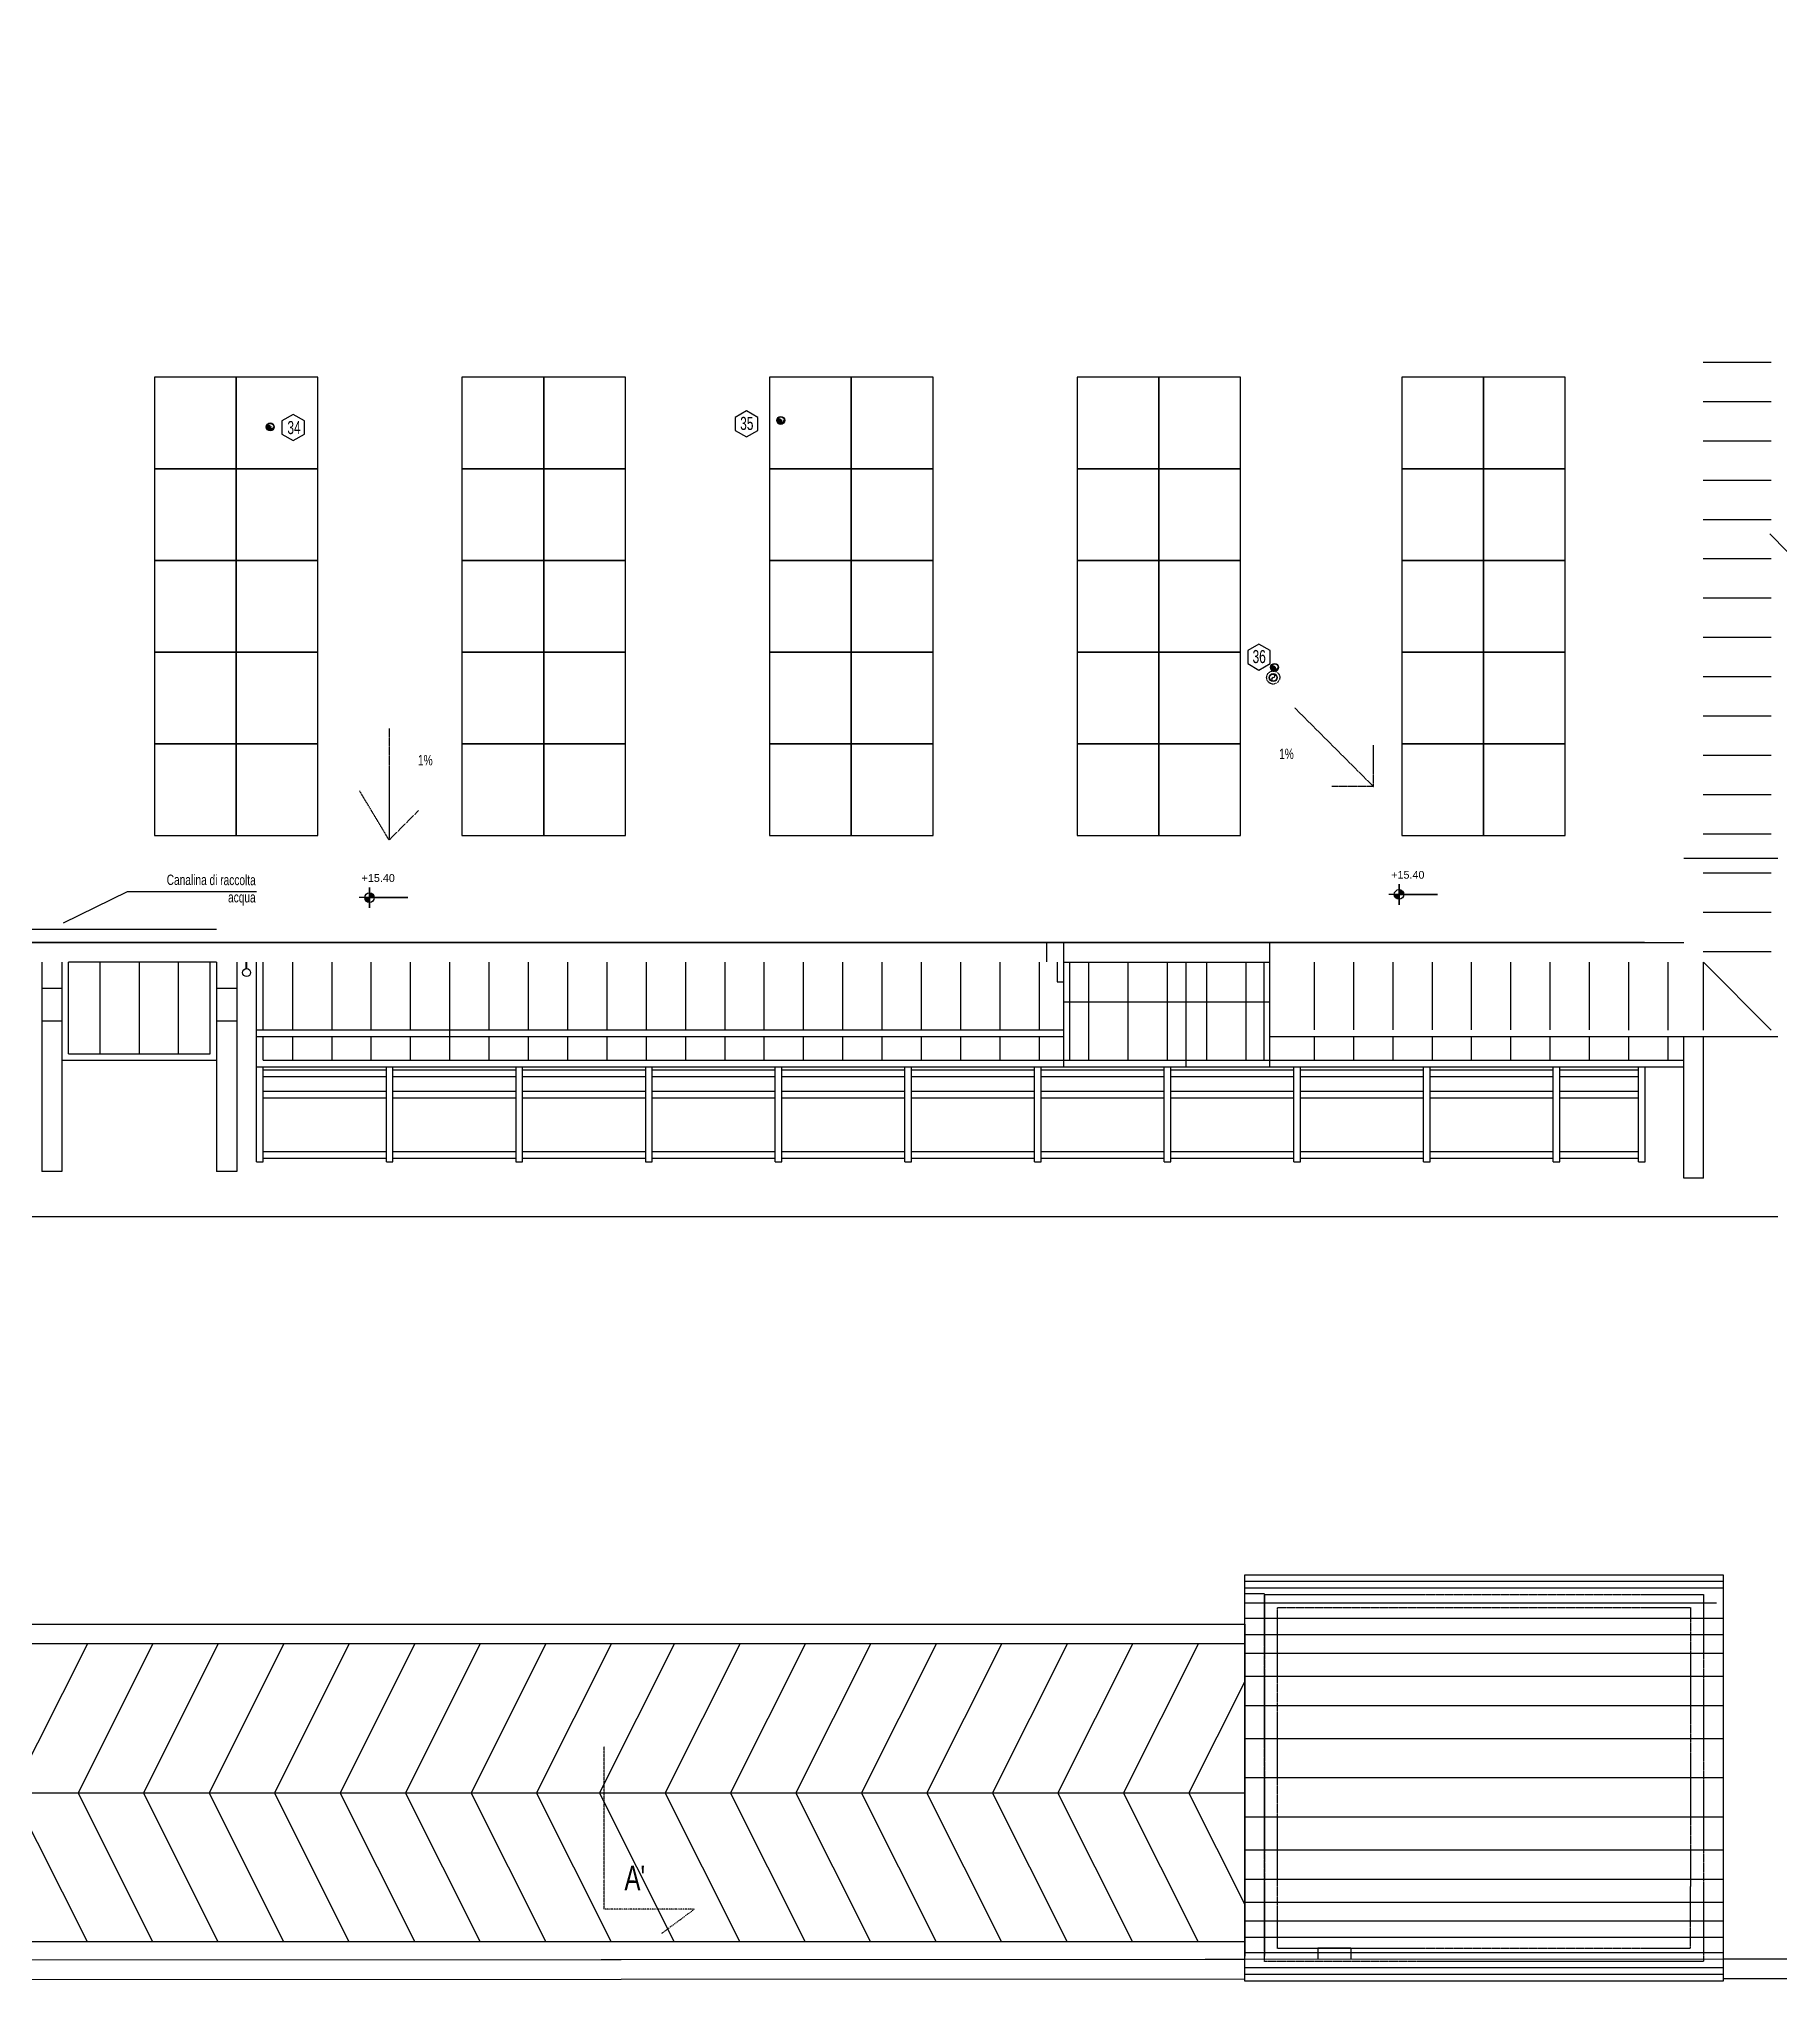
# Model space of a CAD drawing. Header units: millimetres. Extents: x -3782782348 to 131293, y -36553 to 57271.
# Drawn here: x 121050 to 123709, y -30327 to -27361 of the extents above; entities that cross this region are included whole.
import ezdxf

# ---------------------------------------------------------------- set-up
doc = ezdxf.new("R2010")
doc.units = ezdxf.units.MM
doc.header["$LTSCALE"] = 0.01
doc.linetypes.add('DASHDOT', pattern=[25.4, 12.7, -6.35, 0, -6.35])
doc.linetypes.add('HIDDEN', pattern=[0.375, 0.25, -0.125])
doc.layers.get('Defpoints').update_dxf_attribs({"color": 253})
for name, color, linetype in [('X_cavedi', 1, 'Continuous'), ('X_Esterno', 8, 'Continuous'), ('X_FOROMETRIA SCARICO NUMERAZIONE', 6, 'Continuous'), ('X_MURI', 8, 'Continuous'), ('X_Proiezini', 1, 'Continuous'), ('X_quote', 5, 'Continuous'), ('X_quote 1', 253, 'Continuous'), ('X_Quote altimetriche', 5, 'Continuous'), ('X_rilievo', 8, 'Continuous'), ('X_Serramenti Est', 1, 'Continuous'), ('X_TESTI', 253, 'Continuous')]:
    doc.layers.add(name, color=color, linetype=linetype)
doc.styles.add('Max 50', font='arial.ttf', dxfattribs={"width": 0.65, "height": 0.125})
doc.styles.add('QUOTE', font='simplex.shx', dxfattribs={"width": 0.7})
doc.styles.get("Standard").update_dxf_attribs({"font": 'arial.ttf'})
doc.dimstyles.get("Standard").update_dxf_attribs({"dimscale": 0, "dimtxt": 0.18, "dimasz": 0.18, "dimexe": 0.18, "dimexo": 0.0625, "dimgap": 0.09, "dimtad": 1, "dimdec": 0, "dimzin": 0, "dimdsep": 46, "dimtxsty": 'Standard', "dimcen": 0.09, "dimclrd": 256, "dimclre": 256, "dimclrt": 5, "dimadec": 0, "dimazin": 0, "dimtfac": 1, "dimtdec": 0, "dimtix": 1, "dimtofl": 0, "dimtmove": 2, "dimatfit": 3, "dimfxl": 1, "dimtolj": 1, "dimtzin": 0, "dimarcsym": 0})

# ---------------------------------------------------------------- blocks, each defined once
blk = doc.blocks.new('*D128')
at = {"layer": 'Defpoints', "color": 0, "transparency": 16777216}
for p in [(123591.8, -28612.5, 0), (123561.8, -28627.5, 0), (123591.8, -28627.5, 0)]:
    blk.add_point(p, dxfattribs=at)
at = {"layer": 'X_quote 1', "lineweight": -2, "transparency": 16777216}
blk.add_line((123562, -28612.5, 0), (123591.6, -28612.5, 0), dxfattribs=at)
at = {"layer": 'X_quote 1', "transparency": 16777216}
for points in [[(123562, -28612.5, 0), (123562, -28612.5, 0), (123561.8, -28612.5, 0)], [(123591.6, -28612.5, 0), (123591.6, -28612.5, 0), (123591.8, -28612.5, 0)]]:
    blk.add_solid(points, dxfattribs=at)
at = {"layer": 'X_quote 1', "color": 5, "transparency": 16777216, "insert": (123576.8, -28612.3, 0), "char_height": 0.18, "attachment_point": 5}
blk.add_mtext('\\A1;30', dxfattribs=at)
blk = doc.blocks.new('*D129')
at = {"layer": 'Defpoints', "color": 0, "transparency": 16777216}
for p in [(123591.8, -28597.5, 0), (123705.5, -28612.5, 0), (123705.5, -28612.5, 0)]:
    blk.add_point(p, dxfattribs=at)
at = {"layer": 'X_quote 1', "lineweight": -2, "transparency": 16777216}
blk.add_line((123592, -28612.5, 0), (123705.3, -28612.5, 0), dxfattribs=at)
at = {"layer": 'X_quote 1', "transparency": 16777216}
for points in [[(123592, -28612.5, 0), (123592, -28612.5, 0), (123591.8, -28612.5, 0)], [(123705.3, -28612.5, 0), (123705.3, -28612.5, 0), (123705.5, -28612.5, 0)]]:
    blk.add_solid(points, dxfattribs=at)
at = {"layer": 'X_quote 1', "color": 5, "transparency": 16777216, "insert": (123648.6, -28612.3, 0), "char_height": 0.18, "attachment_point": 5}
blk.add_mtext('\\A1;114', dxfattribs=at)
blk = doc.blocks.new('*D135')
at = {"layer": 'Defpoints', "color": 0, "transparency": 16777216}
for p in [(122588.8, -28741, 0), (121868.1, -28771, 0), (122588.8, -28771, 0)]:
    blk.add_point(p, dxfattribs=at)
at = {"layer": 'X_quote 1', "lineweight": -2, "transparency": 16777216}
blk.add_line((122588.8, -28741.2, 0), (122588.8, -28770.9, 0), dxfattribs=at)
at = {"layer": 'X_quote 1', "transparency": 16777216}
for points in [[(122588.8, -28741.2, 0), (122588.8, -28741.2, 0), (122588.8, -28741, 0)], [(122588.8, -28770.9, 0), (122588.8, -28770.9, 0), (122588.8, -28771, 0)]]:
    blk.add_solid(points, dxfattribs=at)
at = {"layer": 'X_quote 1', "color": 5, "transparency": 16777216, "insert": (122588.6, -28756, 0), "char_height": 0.18, "attachment_point": 5, "rotation": 90}
blk.add_mtext('\\A1;30', dxfattribs=at)
blk = doc.blocks.new('*D137')
at = {"layer": 'Defpoints', "color": 0, "transparency": 16777216}
for p in [(124072.2, -26498.8, 0), (123684.2, -28884.5, 0), (124078.5, -28884.5, 0)]:
    blk.add_point(p, dxfattribs=at)
at = {"layer": 'X_quote 1', "lineweight": -2, "transparency": 16777216}
blk.add_line((124078.5, -26499, 0), (124078.5, -28884.3, 0), dxfattribs=at)
at = {"layer": 'X_quote 1', "transparency": 16777216}
for points in [[(124078.5, -26499, 0), (124078.6, -26499, 0), (124078.5, -26498.8, 0)], [(124078.5, -28884.3, 0), (124078.6, -28884.3, 0), (124078.5, -28884.5, 0)]]:
    blk.add_solid(points, dxfattribs=at)
at = {"layer": 'X_quote 1', "color": 5, "transparency": 16777216, "insert": (124078.4, -27691.6, 0), "char_height": 0.18, "attachment_point": 5, "rotation": 90}
blk.add_mtext('\\A1;2386', dxfattribs=at)
blk = doc.blocks.new('*D316')
at = {"layer": 'Defpoints', "color": 0, "transparency": 16777216}
for p in [(121024.7, -28884.5, 0), (121382.7, -28931, 0), (121382.7, -29159.4, 0)]:
    blk.add_point(p, dxfattribs=at)
at = {"layer": 'X_quote 1', "lineweight": -2, "transparency": 16777216}
blk.add_line((121024.9, -29159.4, 0), (121382.5, -29159.4, 0), dxfattribs=at)
at = {"layer": 'X_quote 1', "transparency": 16777216}
for points in [[(121024.9, -29159.4, 0), (121024.9, -29159.4, 0), (121024.7, -29159.4, 0)], [(121382.5, -29159.4, 0), (121382.5, -29159.4, 0), (121382.7, -29159.4, 0)]]:
    blk.add_solid(points, dxfattribs=at)
at = {"layer": 'X_quote 1', "color": 5, "transparency": 16777216, "insert": (121203.7, -29159.2, 0), "char_height": 0.18, "attachment_point": 5}
blk.add_mtext('\\A1;358', dxfattribs=at)
blk = doc.blocks.new('*D317')
at = {"layer": 'Defpoints', "color": 0, "transparency": 16777216}
for p in [(122615.2, -28884.6, 0), (121382.7, -28931, 0), (122615.2, -29159.4, 0)]:
    blk.add_point(p, dxfattribs=at)
at = {"layer": 'X_quote 1', "lineweight": -2, "transparency": 16777216}
blk.add_line((121382.9, -29159.4, 0), (122615, -29159.4, 0), dxfattribs=at)
at = {"layer": 'X_quote 1', "transparency": 16777216}
for points in [[(121382.9, -29159.4, 0), (121382.9, -29159.4, 0), (121382.7, -29159.4, 0)], [(122615, -29159.4, 0), (122615, -29159.4, 0), (122615.2, -29159.4, 0)]]:
    blk.add_solid(points, dxfattribs=at)
at = {"layer": 'X_quote 1', "color": 5, "transparency": 16777216, "insert": (121999, -29159.2, 0), "char_height": 0.18, "attachment_point": 5}
blk.add_mtext('\\A1;1232', dxfattribs=at)
blk = doc.blocks.new('*D318')
at = {"layer": 'Defpoints', "color": 0, "transparency": 16777216}
for p in [(122615.2, -28884.6, 0), (122929.7, -28884.7, 0), (122929.7, -29159.4, 0)]:
    blk.add_point(p, dxfattribs=at)
at = {"layer": 'X_quote 1', "lineweight": -2, "transparency": 16777216}
blk.add_line((122615.4, -29159.4, 0), (122929.5, -29159.4, 0), dxfattribs=at)
at = {"layer": 'X_quote 1', "transparency": 16777216}
for points in [[(122615.4, -29159.4, 0), (122615.4, -29159.4, 0), (122615.2, -29159.4, 0)], [(122929.5, -29159.4, 0), (122929.5, -29159.4, 0), (122929.7, -29159.4, 0)]]:
    blk.add_solid(points, dxfattribs=at)
at = {"layer": 'X_quote 1', "color": 5, "transparency": 16777216, "insert": (122772.4, -29159.2, 0), "char_height": 0.18, "attachment_point": 5}
blk.add_mtext('\\A1;314', dxfattribs=at)
blk = doc.blocks.new('*D319')
at = {"layer": 'Defpoints', "color": 0, "transparency": 16777216}
for p in [(122929.7, -28884.7, 0), (123705.5, -28884.8, 0), (123705.5, -29159.4, 0)]:
    blk.add_point(p, dxfattribs=at)
at = {"layer": 'X_quote 1', "lineweight": -2, "transparency": 16777216}
blk.add_line((122929.9, -29159.4, 0), (123705.3, -29159.4, 0), dxfattribs=at)
at = {"layer": 'X_quote 1', "transparency": 16777216}
for points in [[(122929.9, -29159.4, 0), (122929.9, -29159.4, 0), (122929.7, -29159.4, 0)], [(123705.3, -29159.4, 0), (123705.3, -29159.4, 0), (123705.5, -29159.4, 0)]]:
    blk.add_solid(points, dxfattribs=at)
at = {"layer": 'X_quote 1', "color": 5, "transparency": 16777216, "insert": (123317.6, -29159.2, 0), "char_height": 0.18, "attachment_point": 5}
blk.add_mtext('\\A1;776', dxfattribs=at)
blk = doc.blocks.new('colonna')
at = {"ltscale": 20}
h = blk.add_hatch(color=256, dxfattribs=at)
h.paths.add_polyline_path([(793.702, -32.366, -1), (793.58, -32.367, -1)])
h.paths.add_polyline_path([(793.586, -32.367, 1), (793.695, -32.366, 1)], flags=16)
blk.add_hatch(color=256).paths.add_polyline_path([(793.692, -32.366, -1), (793.59, -32.367, -1), (793.641, -32.366, 1)])
at = {"color": 2}
for p, q in [((793.661, -32.366), (793.62, -32.367)), ((793.641, -32.387), (793.64, -32.346))]:
    blk.add_line(p, q, dxfattribs=at)
at = {"color": 7}
for radius in [0.0611, 0.0543]:
    blk.add_circle((793.641, -32.366), radius, dxfattribs=at)
at = {"color": 2}
for centre, start, end in [((793.615, -32.367), 0.5919, 180.5919), ((793.666, -32.366), 180.5919, 0.5919)]:
    blk.add_arc(centre, 0.0255, start, end, dxfattribs=at)
blk = doc.blocks.new('*D382')
at = {"layer": 'Defpoints', "color": 0, "transparency": 16777216}
for p in [(122929.7, -28771, 0), (122801.8, -28931), (122929.7, -28931, 0)]:
    blk.add_point(p, dxfattribs=at)
at = {"layer": 'X_quote 1', "lineweight": -2, "transparency": 16777216}
blk.add_line((122801.8, -28771.2), (122801.8, -28930.9), dxfattribs=at)
at = {"layer": 'X_quote 1', "transparency": 16777216}
for points in [[(122801.7, -28771.2), (122801.8, -28771.2), (122801.8, -28771)], [(122801.7, -28930.9), (122801.8, -28930.9), (122801.8, -28931)]]:
    blk.add_solid(points, dxfattribs=at)
at = {"layer": 'X_quote 1', "color": 5, "transparency": 16777216, "insert": (122801.6, -28851), "char_height": 0.18, "attachment_point": 5, "rotation": 90}
blk.add_mtext('\\A1;160', dxfattribs=at)
blk = doc.blocks.new('*D203')
at = {"layer": 'Defpoints', "color": 0, "transparency": 16777216}
for p in [(122615.2, -28851, 0), (122929.7, -28831.8), (122929.7, -28851, 0)]:
    blk.add_point(p, dxfattribs=at)
at = {"layer": 'X_quote 1', "lineweight": -2, "transparency": 16777216}
blk.add_line((122615.4, -28831.8), (122929.5, -28831.8), dxfattribs=at)
at = {"layer": 'X_quote 1', "transparency": 16777216}
for points in [[(122615.4, -28831.7), (122615.4, -28831.8), (122615.2, -28831.8)], [(122929.5, -28831.7), (122929.5, -28831.8), (122929.7, -28831.8)]]:
    blk.add_solid(points, dxfattribs=at)
at = {"layer": 'X_quote 1', "color": 5, "transparency": 16777216, "insert": (122772.4, -28831.6), "char_height": 0.18, "attachment_point": 5}
blk.add_mtext('\\A1;314', dxfattribs=at)
blk = doc.blocks.new('*D445')
at = {"layer": 'Defpoints', "color": 0, "transparency": 16777216}
for p in [(93984.9, -21151.1), (93984.9, -21151.1), (123501.9, -28741, 0)]:
    blk.add_point(p, dxfattribs=at)
at = {"layer": 'X_quote', "lineweight": -2, "transparency": 16777216}
for p, q in [((93984.9, -21151.1), (93985, -21151.1)), ((93984.9, -28740.9), (93984.9, -21151.2)), ((123501.8, -28741), (93984.7, -28741))]:
    blk.add_line(p, q, dxfattribs=at)
at = {"layer": 'X_quote', "transparency": 16777216}
for points in [[(93984.8, -21151.2), (93984.9, -21151.2), (93984.9, -21151.1)], [(93984.8, -28740.9), (93984.9, -28740.9), (93984.9, -28741)]]:
    blk.add_solid(points, dxfattribs=at)
at = {"layer": 'X_quote', "color": 5, "transparency": 16777216, "insert": (93984.7, -24946.1), "char_height": 0.18, "attachment_point": 5, "rotation": 90}
blk.add_mtext('\\A1;7590', dxfattribs=at)
blk = doc.blocks.new('quota altim')
at = {"layer": 'X_Quote altimetriche', "ltscale": 4}
h = blk.add_hatch(color=256, dxfattribs=at)
h.paths.add_polyline_path([(0, 18.7), (0, 0), (18.7, 0, 0.414214)])
h.paths.add_polyline_path([(0, 0), (-18.7, 0, 0.414214), (0, -18.7)])
blk.add_lwpolyline([(0, 0), (0, 40), (0, 40), (0, -40), (0, -40), (0, 0), (40, 0), (149.3, 0), (0, 0), (-40, 0), (-40, 0)], dxfattribs=at)
blk.add_circle((0, 0), 18.7, dxfattribs=at)

msp = doc.modelspace()

# ---------------------------------------------------------------- linework, layer by layer
at = {"color": 2}
for centre, start, end in [((122935, -28339.1, 0), 90, 270), ((122935, -28334, 0), 270, 90)]:
    msp.add_arc(centre, 2.55, start, end, dxfattribs=at)
at = {"layer": 'X_cavedi'}
for p, q in [((121367, -28781.1, 0), (121367, -28771.1, 0)), ((121368, -28781.1, 0), (121368, -28771.1, 0))]:
    msp.add_line(p, q, dxfattribs=at)
for centre, radius in [((122935, -28336.6, 0), 6.11), ((122935, -28336.6, 0), 5.43), ((121367.5, -28787.1, 0), 6)]:
    msp.add_circle(centre, radius, dxfattribs=at)
at = {"layer": 'X_Esterno'}
for p, q in [((123591.7, -27855, 0), (123695.5, -27855, 0)), ((123591.7, -27915, 0), (123695.5, -27915, 0)), ((123591.7, -27975, 0), (123695.5, -27975, 0)), ((123591.7, -28035, 0), (123695.5, -28035, 0)), ((123591.7, -28095, 0), (123695.5, -28095, 0)), ((123591.7, -28095, 0), (123695.5, -28095, 0)), ((123591.7, -28155, 0), (123695.5, -28155, 0)), ((123591.7, -28215, 0), (123695.5, -28215, 0)), ((123591.7, -28215, 0), (123695.5, -28215, 0)), ((123591.7, -28275, 0), (123695.5, -28275, 0)), ((123591.7, -28275, 0), (123695.5, -28275, 0)), ((123591.7, -28335, 0), (123695.5, -28335, 0)), ((123591.7, -28395, 0), (123695.5, -28395, 0)), ((123591.7, -28455, 0), (123695.5, -28455, 0)), ((123591.7, -28515, 0), (123695.5, -28515, 0)), ((123591.7, -28575, 0), (123695.5, -28575, 0)), ((123591.7, -28575, 0), (123695.5, -28575, 0)), ((123591.7, -28635, 0), (123695.5, -28635, 0)), ((123591.7, -28695, 0), (123695.5, -28695, 0)), ((123591.7, -28695, 0), (123695.5, -28695, 0)), ((119813.8, -28721, 0), (121321.8, -28721, 0)), ((123591.7, -28755, 0), (123695.5, -28755, 0)), ((123591.7, -28755, 0), (123695.5, -28755, 0)), ((121054.7, -28771, 0), (121054.7, -29091, 0)), ((121085.7, -28771, 0), (121085.7, -29091, 0)), ((121095.7, -28911, 0), (121095.7, -28771, 0)), ((121143.8, -28911, 0), (121143.8, -28771, 0)), ((121203.8, -28911, 0), (121203.8, -28771, 0)), ((121263.8, -28911, 0), (121263.8, -28771, 0)), ((121311.8, -28911, 0), (121311.8, -28771, 0)), ((121321.8, -28771, 0), (121321.8, -29091, 0)), ((121352.8, -28771, 0), (121352.8, -29091, 0)), ((121438, -28874.5, 0), (121438, -28771, 0)), ((121438, -28874.5, 0), (121438, -28771, 0)), ((121498, -28874.5, 0), (121498, -28771, 0)), ((121498, -28874.5, 0), (121498, -28771, 0)), ((121558, -28874.5, 0), (121558, -28771, 0)), ((121558, -28874.5, 0), (121558, -28771, 0)), ((121618, -28874.5, 0), (121618, -28771, 0)), ((121618, -28874.5, 0), (121618, -28771, 0)), ((121678, -28874.5, 0), (121678, -28771, 0)), ((121678, -28921, 0), (121678, -28771, 0)), ((121738, -28874.5, 0), (121738, -28771, 0)), ((121738, -28874.5, 0), (121738, -28771, 0)), ((121798, -28874.5, 0), (121798, -28771, 0)), ((121798, -28874.5, 0), (121798, -28771, 0)), ((121858, -28874.5, 0), (121858, -28771, 0)), ((121858, -28874.5, 0), (121858, -28771, 0)), ((121918, -28874.5, 0), (121918, -28771, 0)), ((121918, -28874.5, 0), (121918, -28771, 0)), ((121978, -28874.5, 0), (121978, -28771, 0)), ((121978, -28874.5, 0), (121978, -28771, 0)), ((122038, -28874.5, 0), (122038, -28771, 0)), ((122038, -28874.5, 0), (122038, -28771, 0)), ((122098, -28874.5, 0), (122098, -28771, 0)), ((122098, -28874.6, 0), (122098, -28771, 0)), ((122158, -28874.5, 0), (122158, -28771, 0)), ((122158, -28874.6, 0), (122158, -28771, 0)), ((122218, -28874.5, 0), (122218, -28771, 0)), ((122218, -28874.6, 0), (122218, -28771, 0)), ((122278, -28874.5, 0), (122278, -28771, 0)), ((122278, -28874.6, 0), (122278, -28771, 0)), ((122338, -28874.5, 0), (122338, -28771, 0)), ((122338, -28874.6, 0), (122338, -28771, 0)), ((122398, -28874.5, 0), (122398, -28771, 0)), ((122398, -28874.6, 0), (122398, -28771, 0)), ((122458, -28874.5, 0), (122458, -28771, 0)), ((122458, -28874.6, 0), (122458, -28771, 0)), ((122518, -28874.5, 0), (122518, -28771, 0)), ((122518, -28874.6, 0), (122518, -28771, 0)), ((122578, -28874.5, 0), (122578, -28771, 0)), ((122578, -28874.6, 0), (122578, -28771, 0)), ((122653.6, -28921, 0), (122653.6, -28771, 0)), ((122713.6, -28921, 0), (122713.6, -28771, 0)), ((122773.6, -28921, 0), (122773.6, -28771, 0)), ((122833.6, -28921, 0), (122833.6, -28771, 0)), ((122893.6, -28921, 0), (122893.6, -28771, 0)), ((122998, -28874.5, 0), (122998, -28771, 0)), ((122998, -28874.7, 0), (122998, -28771, 0)), ((123058, -28874.5, 0), (123058, -28771, 0)), ((123058, -28874.7, 0), (123058, -28771, 0)), ((123118, -28874.5, 0), (123118, -28771, 0)), ((123118, -28874.7, 0), (123118, -28771, 0)), ((123178, -28874.5, 0), (123178, -28771, 0)), ((123178, -28874.7, 0), (123178, -28771, 0)), ((123238, -28874.5, 0), (123238, -28771, 0)), ((123238, -28874.7, 0), (123238, -28771, 0)), ((123298, -28874.5, 0), (123298, -28771, 0)), ((123298, -28874.7, 0), (123298, -28771, 0)), ((123358, -28874.5, 0), (123358, -28771, 0)), ((123358, -28874.7, 0), (123358, -28771, 0)), ((123418, -28874.5, 0), (123418, -28771, 0)), ((123418, -28874.7, 0), (123418, -28771, 0)), ((123478, -28874.5, 0), (123478, -28771, 0)), ((123478, -28874.8, 0), (123478, -28771, 0)), ((123538, -28874.8, 0), (123538, -28771, 0)), ((123591.8, -28874.8, 0), (123591.8, -28771, 0)), ((123695.5, -28874.8, 0), (123591.8, -28771, 0)), ((121054.7, -28811, 0), (121085.7, -28811, 0)), ((121321.8, -28811, 0), (121352.8, -28811, 0)), ((121054.7, -28861, 0), (121085.7, -28861, 0)), ((121321.8, -28861, 0), (121352.8, -28861, 0)), ((121392.7, -28921, 0), (121392.7, -28884.5, 0)), ((121438, -28921, 0), (121438, -28884.5, 0)), ((121498, -28921, 0), (121498, -28884.5, 0)), ((121558, -28921, 0), (121558, -28884.5, 0)), ((121618, -28921, 0), (121618, -28884.5, 0)), ((121738, -28921, 0), (121738, -28884.5, 0)), ((121798, -28921, 0), (121798, -28884.5, 0)), ((121858, -28921, 0), (121858, -28884.5, 0)), ((121918, -28921, 0), (121918, -28884.5, 0)), ((121978, -28921, 0), (121978, -28884.5, 0)), ((122038, -28921, 0), (122038, -28884.5, 0)), ((122098, -28921, 0), (122098, -28884.6, 0)), ((122158, -28921, 0), (122158, -28884.6, 0)), ((122218, -28921, 0), (122218, -28884.6, 0)), ((122278, -28921, 0), (122278, -28884.6, 0)), ((122338, -28921, 0), (122338, -28884.6, 0)), ((122398, -28921, 0), (122398, -28884.6, 0)), ((122458, -28921, 0), (122458, -28884.6, 0)), ((122518, -28921, 0), (122518, -28884.6, 0)), ((122578, -28921, 0), (122578, -28884.6, 0)), ((122998, -28921, 0), (122998, -28884.7, 0)), ((123058, -28921, 0), (123058, -28884.7, 0)), ((123118, -28921, 0), (123118, -28884.7, 0)), ((123178, -28921, 0), (123178, -28884.7, 0)), ((123238, -28921, 0), (123238, -28884.7, 0)), ((123298, -28921, 0), (123298, -28884.7, 0)), ((123358, -28921, 0), (123358, -28884.7, 0)), ((123418, -28921, 0), (123418, -28884.7, 0)), ((123478, -28921, 0), (123478, -28884.8, 0)), ((123538, -28921, 0), (123538, -28884.8, 0)), ((123561.8, -28931, 0), (123561.8, -28884.8, 0)), ((123591.8, -29101, 0), (123591.8, -28884.8, 0)), ((123591.8, -29101, 0), (123591.8, -28884.8, 0)), ((123591.8, -29101, 0), (123591.8, -28884.8, 0)), ((121095.7, -28911, 0), (121311.8, -28911, 0)), ((121085.7, -28921, 0), (121321.8, -28921, 0)), ((121382.7, -28931, 0), (122615.2, -28931, 0)), ((121382.7, -29076.2, 0), (121382.7, -28931, 0)), ((121392.7, -28921, 0), (122615.2, -28921, 0)), ((121392.7, -28936.2, 0), (121392.7, -28931, 0)), ((121392.7, -29076.2, 0), (121392.7, -28936.2, 0)), ((121581, -28936.2, 0), (121392.7, -28936.2, 0)), ((121581, -28946.2, 0), (121392.7, -28946.2, 0)), ((121581, -29076.2, 0), (121581, -28931, 0)), ((121591, -28936.2, 0), (121591, -28931, 0)), ((121591, -29076.2, 0), (121591, -28936.2, 0)), ((121779, -28936.2, 0), (121591, -28936.2, 0)), ((121779, -28946.2, 0), (121591, -28946.2, 0)), ((121779, -29076.2, 0), (121779, -28931, 0)), ((121789, -28936.2, 0), (121789, -28931, 0)), ((121789, -29076.2, 0), (121789, -28936.2, 0)), ((121976.9, -28936.2, 0), (121789, -28936.2, 0)), ((121976.9, -28946.2, 0), (121789, -28946.2, 0)), ((121976.9, -29076.2, 0), (121976.9, -28931, 0)), ((121986.9, -28936.2, 0), (121986.9, -28931, 0)), ((121986.9, -29076.2, 0), (121986.9, -28936.2, 0)), ((122174.8, -28936.2, 0), (121986.9, -28936.2, 0)), ((122174.8, -28946.2, 0), (121986.9, -28946.2, 0)), ((122174.8, -29076.2, 0), (122174.8, -28931, 0)), ((122184.8, -28936.2, 0), (122184.8, -28931, 0)), ((122184.8, -29076.2, 0), (122184.8, -28936.2, 0)), ((122372.8, -28936.2, 0), (122184.8, -28936.2, 0)), ((122372.8, -28946.2, 0), (122184.8, -28946.2, 0)), ((122372.8, -29076.2, 0), (122372.8, -28931, 0)), ((122382.8, -28936.2, 0), (122382.8, -28931, 0)), ((122382.8, -29076.2, 0), (122382.8, -28936.2, 0)), ((122570.7, -28936.2, 0), (122382.8, -28936.2, 0)), ((122570.7, -28946.2, 0), (122382.8, -28946.2, 0)), ((122570.7, -29076.2, 0), (122570.7, -28931, 0)), ((122580.7, -28936.2, 0), (122580.7, -28931, 0)), ((122580.7, -29076.2, 0), (122580.7, -28936.2, 0)), ((122768.6, -28936.2, 0), (122580.7, -28936.2, 0)), ((122768.6, -28946.2, 0), (122580.7, -28946.2, 0)), ((122615.2, -28921, 0), (122929.7, -28921, 0)), ((122768.6, -29076.2, 0), (122768.6, -28931, 0)), ((122778.6, -29076.2, 0), (122778.6, -28931, 0)), ((122966.7, -28936.2, 0), (122778.6, -28936.2, 0)), ((122966.7, -28946.2, 0), (122778.6, -28946.2, 0)), ((122929.7, -28931, 0), (123561.8, -28931, 0)), ((122966.7, -29076.2, 0), (122966.7, -28931, 0)), ((122976.7, -29076.2, 0), (122976.7, -28931, 0)), ((123164.7, -28936.2, 0), (122976.7, -28936.2, 0)), ((123164.7, -28946.2, 0), (122976.7, -28946.2, 0)), ((123164.7, -29076.2, 0), (123164.7, -28931, 0)), ((123174.6, -29076.2, 0), (123174.6, -28931, 0)), ((123362.7, -28936.2, 0), (123174.6, -28936.2, 0)), ((123362.7, -28946.2, 0), (123174.6, -28946.2, 0)), ((123362.7, -29076.2, 0), (123362.7, -28931, 0)), ((123372.7, -29076.2, 0), (123372.7, -28931, 0)), ((123492.7, -28936.2, 0), (123372.7, -28936.2, 0)), ((123492.7, -28946.2, 0), (123372.7, -28946.2, 0)), ((123492.7, -29076.2, 0), (123492.7, -28931, 0)), ((123492.7, -29076.2, 0), (123492.7, -28931, 0)), ((123502.7, -29076.2, 0), (123502.7, -28931, 0)), ((123502.7, -29076.2, 0), (123502.7, -28931, 0)), ((123561.8, -29101, 0), (123561.8, -28931, 0)), ((123561.8, -29083.6, 0), (123561.8, -28931, 0)), ((123561.8, -29083.6, 0), (123561.8, -28931, 0)), ((121581, -28968.9, 0), (121392.7, -28968.9, 0)), ((121779, -28968.9, 0), (121591, -28968.9, 0)), ((121976.9, -28968.9, 0), (121788.9, -28968.9, 0)), ((122174.8, -28968.9, 0), (121986.9, -28968.9, 0)), ((122372.8, -28968.9, 0), (122184.8, -28968.9, 0)), ((122570.7, -28968.9, 0), (122382.7, -28968.9, 0)), ((122768.6, -28968.9, 0), (122580.7, -28968.9, 0)), ((122966.7, -28968.9, 0), (122778.6, -28968.9, 0)), ((123164.7, -28968.9, 0), (122976.7, -28968.9, 0)), ((123362.7, -28968.9, 0), (123174.6, -28968.9, 0)), ((123492.7, -28968.9, 0), (123372.7, -28968.9, 0)), ((121581, -28978.9, 0), (121392.7, -28978.9, 0)), ((121779, -28978.9, 0), (121591, -28978.9, 0)), ((121976.9, -28978.9, 0), (121788.9, -28978.9, 0)), ((122174.8, -28978.9, 0), (121986.9, -28978.9, 0)), ((122372.8, -28978.9, 0), (122184.8, -28978.9, 0)), ((122570.7, -28978.9, 0), (122382.7, -28978.9, 0)), ((122768.6, -28978.9, 0), (122580.7, -28978.9, 0)), ((122966.7, -28978.9, 0), (122778.6, -28978.9, 0)), ((123164.7, -28978.9, 0), (122976.7, -28978.9, 0)), ((123362.7, -28978.9, 0), (123174.6, -28978.9, 0)), ((123492.7, -28978.9, 0), (123372.7, -28978.9, 0)), ((121581, -29061, 0), (121392.7, -29061, 0)), ((121779, -29061, 0), (121591, -29061, 0)), ((121976.9, -29061, 0), (121788.9, -29061, 0)), ((122174.8, -29061, 0), (121986.9, -29061, 0)), ((122372.8, -29061, 0), (122184.8, -29061, 0)), ((122570.7, -29061, 0), (122382.7, -29061, 0)), ((122768.6, -29061, 0), (122580.7, -29061, 0)), ((122966.7, -29061, 0), (122778.6, -29061, 0)), ((123164.7, -29061, 0), (122976.7, -29061, 0)), ((123362.7, -29061, 0), (123174.6, -29061, 0)), ((123492.7, -29061, 0), (123372.7, -29061, 0)), ((121085.7, -29091, 0), (121054.7, -29091, 0)), ((121085.7, -29091, 0), (121054.7, -29091, 0)), ((121352.8, -29091, 0), (121321.8, -29091, 0)), ((121382.7, -29076.2, 0), (121392.7, -29076.2, 0)), ((121581, -29071, 0), (121392.7, -29071, 0)), ((121581, -29076.2, 0), (121591, -29076.2, 0)), ((121779, -29071, 0), (121591, -29071, 0)), ((121778.8, -29076.2, 0), (121788.8, -29076.2, 0)), ((121976.9, -29071, 0), (121788.9, -29071, 0)), ((121976.8, -29076.2, 0), (121986.8, -29076.2, 0)), ((122174.8, -29071, 0), (121986.9, -29071, 0)), ((122174.8, -29076.2, 0), (122184.8, -29076.2, 0)), ((122372.8, -29071, 0), (122184.8, -29071, 0)), ((122372.8, -29076.2, 0), (122382.8, -29076.2, 0)), ((122570.7, -29071, 0), (122382.7, -29071, 0)), ((122570.7, -29076.2, 0), (122580.7, -29076.2, 0)), ((122768.6, -29071, 0), (122580.7, -29071, 0)), ((122768.6, -29076.2, 0), (122778.6, -29076.2, 0)), ((122966.7, -29071, 0), (122778.6, -29071, 0)), ((122966.7, -29076.2, 0), (122976.7, -29076.2, 0)), ((123164.7, -29071, 0), (122976.7, -29071, 0)), ((123164.7, -29076.2, 0), (123174.7, -29076.2, 0)), ((123362.7, -29071, 0), (123174.6, -29071, 0)), ((123362.7, -29076.2, 0), (123372.7, -29076.2, 0)), ((123492.7, -29071, 0), (123372.7, -29071, 0)), ((123492.7, -29076.2, 0), (123502.7, -29076.2, 0)), ((123591.8, -29101, 0), (123561.8, -29101, 0)), ((123591.8, -29101, 0), (123561.8, -29101, 0)), ((122901.8, -29716.8, 0), (122891.8, -29716.8, 0)), ((123621.8, -29716.8, 0), (122891.8, -29716.8, 0)), ((123621.8, -29727, 0), (122891.8, -29727, 0)), ((122921.8, -29736, 0), (122891.8, -29736, 0)), ((123611.8, -29750.1, 0), (122891.8, -29750.1, 0)), ((123621.8, -29773.3, 0), (122891.8, -29773.3, 0)), ((120810.3, -29782.2, 0), (122891.8, -29782.2, 0)), ((122891.8, -29782.2, 0), (122891.8, -30289.2, 0)), ((123621.8, -29798.3, 0), (122891.8, -29798.3, 0)), ((122891.8, -29812.2, 0), (120810.3, -29812.2, 0)), ((122891.8, -29812.2, 0), (120810.3, -29812.2, 0)), ((121124.4, -29812.3, 0), (121010.3, -30039.7, 0)), ((121224.4, -29812.3, 0), (121110.3, -30039.7, 0)), ((121324.4, -29812.3, 0), (121210.3, -30039.7, 0)), ((121424.4, -29812.3, 0), (121310.3, -30039.7, 0)), ((121524.4, -29812.3, 0), (121410.3, -30039.7, 0)), ((121624.4, -29812.3, 0), (121510.3, -30039.7, 0)), ((121724.4, -29812.3, 0), (121610.3, -30039.7, 0)), ((121824.4, -29812.3, 0), (121710.3, -30039.7, 0)), ((121924.3, -29812.4, 0), (121810.3, -30039.7, 0)), ((122020.4, -29812.4, 0), (121906.4, -30039.7, 0)), ((122120.4, -29812.4, 0), (122006.4, -30039.7, 0)), ((122220.4, -29812.4, 0), (122106.4, -30039.7, 0)), ((122320.4, -29812.4, 0), (122206.4, -30039.7, 0)), ((122420.4, -29812.4, 0), (122306.4, -30039.7, 0)), ((122520.4, -29812.4, 0), (122406.4, -30039.7, 0)), ((122620.4, -29812.4, 0), (122506.4, -30039.7, 0)), ((122720.4, -29812.4, 0), (122606.4, -30039.7, 0)), ((122820.4, -29812.5, 0), (122706.4, -30039.7, 0)), ((123621.8, -29827, 0), (122891.8, -29827, 0)), ((123621.8, -29862, 0), (122891.8, -29862, 0)), ((122891.8, -29869.5, 0), (122806.4, -30039.7, 0)), ((123621.8, -29907, 0), (122891.8, -29907, 0)), ((123621.8, -29957, 0), (122891.8, -29957, 0)), ((120810.3, -30039.7, 0), (122891.8, -30039.7, 0)), ((121124.4, -30267, 0), (121010.3, -30039.7, 0)), ((121224.4, -30267, 0), (121110.3, -30039.7, 0)), ((121324.4, -30267, 0), (121210.3, -30039.7, 0)), ((121424.4, -30267, 0), (121310.3, -30039.7, 0)), ((121524.4, -30267, 0), (121410.3, -30039.7, 0)), ((121624.4, -30266.9, 0), (121510.3, -30039.7, 0)), ((121724.4, -30266.9, 0), (121610.3, -30039.7, 0)), ((121824.4, -30266.9, 0), (121710.3, -30039.7, 0)), ((121924.4, -30266.9, 0), (121810.3, -30039.7, 0)), ((122020.4, -30266.9, 0), (121906.4, -30039.7, 0)), ((122120.4, -30266.9, 0), (122006.4, -30039.7, 0)), ((122220.4, -30266.9, 0), (122106.4, -30039.7, 0)), ((122320.4, -30266.9, 0), (122206.4, -30039.7, 0)), ((122420.4, -30266.9, 0), (122306.4, -30039.7, 0)), ((122520.4, -30266.8, 0), (122406.4, -30039.7, 0)), ((122620.4, -30266.8, 0), (122506.4, -30039.7, 0)), ((122720.4, -30266.8, 0), (122606.4, -30039.7, 0)), ((122820.4, -30266.8, 0), (122706.4, -30039.7, 0)), ((122891.8, -30209.8, 0), (122806.4, -30039.7, 0)), ((123621.8, -30017, 0), (122891.8, -30017, 0)), ((123621.8, -30017, 0), (122891.8, -30017, 0)), ((123621.8, -30077, 0), (122891.8, -30077, 0)), ((123621.8, -30127, 0), (122891.8, -30127, 0)), ((123621.8, -30172, 0), (122891.8, -30172, 0)), ((123621.8, -30207, 0), (122891.8, -30207, 0)), ((123621.8, -30235.8, 0), (122891.8, -30235.8, 0)), ((122891.8, -30267.2, 0), (120810.3, -30267.2, 0)), ((123621.8, -30260.8, 0), (122891.8, -30260.8, 0)), ((123621.8, -30283.9, 0), (122891.8, -30283.9, 0)), ((123621.8, -30307, 0), (122891.8, -30307, 0)), ((123621.8, -30317.2, 0), (122891.8, -30317.2, 0))]:
    msp.add_line(p, q, dxfattribs=at)
at = {"layer": 'X_Esterno', "elevation": 0}
for points in [[(121226.8, -28018), (121351.5, -28018), (121351.5, -27878), (121226.8, -27878)], [(121351.5, -28018), (121476.2, -28018), (121476.2, -27878), (121351.5, -27878)], [(121696.4, -28018), (121821.2, -28018), (121821.2, -27878), (121696.4, -27878)], [(121821.2, -28018), (121945.9, -28018), (121945.9, -27878), (121821.2, -27878)], [(122166.1, -28018), (122290.8, -28018), (122290.8, -27878), (122166.1, -27878)], [(122290.8, -28018), (122415.6, -28018), (122415.6, -27878), (122290.8, -27878)], [(122635.7, -28018), (122760.5, -28018), (122760.5, -27878), (122635.7, -27878)], [(122760.5, -28018), (122885.2, -28018), (122885.2, -27878), (122760.5, -27878)], [(123131.3, -28018), (123256, -28018), (123256, -27878), (123131.3, -27878)], [(123256, -28018), (123380.8, -28018), (123380.8, -27878), (123256, -27878)], [(121226.8, -28158), (121351.5, -28158), (121351.5, -28018), (121226.8, -28018)], [(121351.5, -28158), (121476.2, -28158), (121476.2, -28018), (121351.5, -28018)], [(121696.4, -28158), (121821.2, -28158), (121821.2, -28018), (121696.4, -28018)], [(121821.2, -28158), (121945.9, -28158), (121945.9, -28018), (121821.2, -28018)], [(122166.1, -28158), (122290.8, -28158), (122290.8, -28018), (122166.1, -28018)], [(122290.8, -28158), (122415.6, -28158), (122415.6, -28018), (122290.8, -28018)], [(122635.7, -28158), (122760.5, -28158), (122760.5, -28018), (122635.7, -28018)], [(122760.5, -28158), (122885.2, -28158), (122885.2, -28018), (122760.5, -28018)], [(123131.3, -28158), (123256, -28158), (123256, -28018), (123131.3, -28018)], [(123256, -28158), (123380.8, -28158), (123380.8, -28018), (123256, -28018)], [(121226.8, -28298), (121351.5, -28298), (121351.5, -28158), (121226.8, -28158)], [(121351.5, -28298), (121476.2, -28298), (121476.2, -28158), (121351.5, -28158)], [(121696.4, -28298), (121821.2, -28298), (121821.2, -28158), (121696.4, -28158)], [(121821.2, -28298), (121945.9, -28298), (121945.9, -28158), (121821.2, -28158)], [(122166.1, -28298), (122290.8, -28298), (122290.8, -28158), (122166.1, -28158)], [(122290.8, -28298), (122415.6, -28298), (122415.6, -28158), (122290.8, -28158)], [(122635.7, -28298), (122760.5, -28298), (122760.5, -28158), (122635.7, -28158)], [(122760.5, -28298), (122885.2, -28298), (122885.2, -28158), (122760.5, -28158)], [(123131.3, -28298), (123256, -28298), (123256, -28158), (123131.3, -28158)], [(123256, -28298), (123380.8, -28298), (123380.8, -28158), (123256, -28158)], [(121226.8, -28438), (121351.5, -28438), (121351.5, -28298), (121226.8, -28298)], [(121351.5, -28438), (121476.2, -28438), (121476.2, -28298), (121351.5, -28298)], [(121696.4, -28438), (121821.2, -28438), (121821.2, -28298), (121696.4, -28298)], [(121821.2, -28438), (121945.9, -28438), (121945.9, -28298), (121821.2, -28298)], [(122166.1, -28438), (122290.8, -28438), (122290.8, -28298), (122166.1, -28298)], [(122290.8, -28438), (122415.6, -28438), (122415.6, -28298), (122290.8, -28298)], [(122635.7, -28438), (122760.5, -28438), (122760.5, -28298), (122635.7, -28298)], [(122760.5, -28438), (122885.2, -28438), (122885.2, -28298), (122760.5, -28298)], [(123131.3, -28438), (123256, -28438), (123256, -28298), (123131.3, -28298)], [(123256, -28438), (123380.8, -28438), (123380.8, -28298), (123256, -28298)], [(121226.8, -28578), (121351.5, -28578), (121351.5, -28438), (121226.8, -28438)], [(121351.5, -28578), (121476.2, -28578), (121476.2, -28438), (121351.5, -28438)], [(121696.4, -28578), (121821.2, -28578), (121821.2, -28438), (121696.4, -28438)], [(121821.2, -28578), (121945.9, -28578), (121945.9, -28438), (121821.2, -28438)], [(122166.1, -28578), (122290.8, -28578), (122290.8, -28438), (122166.1, -28438)], [(122290.8, -28578), (122415.6, -28578), (122415.6, -28438), (122290.8, -28438)], [(122635.7, -28578), (122760.5, -28578), (122760.5, -28438), (122635.7, -28438)], [(122760.5, -28578), (122885.2, -28578), (122885.2, -28438), (122760.5, -28438)], [(123131.3, -28578), (123256, -28578), (123256, -28438), (123131.3, -28438)], [(123256, -28578), (123380.8, -28578), (123380.8, -28438), (123256, -28438)]]:
    msp.add_lwpolyline(points, close=True, dxfattribs=at)
for points in [[(122605.2, -28771), (122605.2, -28801), (122615.2, -28801)], [(121382.7, -28874.5), (122615.2, -28874.6)], [(122929.7, -28921), (123561.8, -28921)]]:
    msp.add_lwpolyline(points, dxfattribs=at)
at = {"layer": 'X_FOROMETRIA SCARICO NUMERAZIONE'}
for points in [[(121421.4, -27964.7), (121438.6, -27974.7), (121455.9, -27964.7), (121455.9, -27944.7), (121438.6, -27934.8), (121421.4, -27944.7)], [(122113.7, -27959.3), (122131, -27969.2), (122148.3, -27959.3), (122148.3, -27939.3), (122131, -27929.3), (122113.7, -27939.3)]]:
    msp.add_lwpolyline(points, close=True, dxfattribs=at)
at = {"layer": 'X_FOROMETRIA SCARICO NUMERAZIONE', "elevation": 0}
msp.add_lwpolyline([(122896.1, -28315.3), (122913.3, -28325.3), (122930.6, -28315.3), (122930.6, -28295.4), (122913.3, -28285.4), (122896.1, -28295.4)], close=True, dxfattribs=at)
at = {"layer": 'X_MURI', "linetype": 'DASHDOT', "ltscale": 4}
msp.add_line((121913.7, -30217.5, 0), (121913.7, -29968.8, 0), dxfattribs=at)
at = {"layer": 'X_MURI', "linetype": 'DASHDOT', "ltscale": 10}
for q in [(121913.7, -30217.5, 0), (122001.2, -30254.5, 0)]:
    msp.add_line((122051, -30217.5, 0), q, dxfattribs=at)
at = {"layer": 'X_Proiezini', "linetype": 'HIDDEN', "ltscale": 200}
for p, q in [((122967.9, -28382.9), (123088.2, -28503.1)), ((121585.1, -28414.6, 0), (121585.1, -28584.6, 0)), ((123088.2, -28503.1), (123088.2, -28439.4)), ((123088.2, -28503.1), (123024.5, -28503.1)), ((121585.1, -28584.6, 0), (121540.1, -28509.6, 0)), ((121585.1, -28584.6, 0), (121630.1, -28539.6, 0)), ((122921.8, -29736.8, 0), (122921.8, -30289.2, 0))]:
    msp.add_line(p, q, dxfattribs=at)
at = {"layer": 'X_Proiezini', "ltscale": 0.5}
for p, q in [((119793.8, -28741, 0), (121321.8, -28741, 0)), ((121321.8, -28741, 0), (123561.8, -28741, 0)), ((122929.7, -28771, 0), (122929.7, -28741, 0)), ((121382.7, -28931, 0), (121382.7, -28771, 0)), ((121392.7, -28874.5, 0), (121392.7, -28771, 0)), ((121382.7, -28884.5, 0), (122615.2, -28884.6, 0)), ((122929.7, -28884.7, 0), (123705.5, -28884.8, 0))]:
    msp.add_line(p, q, dxfattribs=at)
at = {"layer": 'X_Proiezini', "elevation": 0}
msp.add_lwpolyline([(121321.8, -28771), (121095.7, -28771)], dxfattribs=at)
at = {"layer": 'X_Proiezini', "ltscale": 0.5, "elevation": 0}
msp.add_lwpolyline([(122891.8, -29706.8), (123621.8, -29706.8), (123621.8, -30327.2), (122891.8, -30327.2)], close=True, dxfattribs=at)
at = {"layer": 'X_Proiezini', "linetype": 'HIDDEN', "ltscale": 200, "elevation": 0}
for points in [[(123178.3, -29736.8), (123591.8, -29736.8), (123591.8, -30297.2), (122921.8, -30297.2), (122921.8, -29736.8), (123178.3, -29736.8)], [(123178.3, -29756.8), (123572.3, -29756.8), (123571.8, -30277.2), (122941.8, -30277.2), (122941.8, -29756.8), (123178.3, -29756.8)]]:
    msp.add_lwpolyline(points, dxfattribs=at)
at = {"layer": 'X_rilievo'}
for p, q in [((123003.4, -30276.4, 0), (123003.3, -30293.6, 0)), ((123003.4, -30276.4, 0), (123003.3, -30293.6, 0)), ((123003.4, -30276.4, 0), (123003.3, -30293.6, 0)), ((123003.4, -30276.4, 0), (123003.3, -30293.6, 0)), ((123003.4, -30276.4, 0), (123053.6, -30276.5, 0)), ((123003.4, -30276.4, 0), (123053.6, -30276.5, 0)), ((123003.4, -30276.4, 0), (123053.7, -30276.5, 0)), ((123003.4, -30276.4, 0), (123053.7, -30276.5, 0)), ((123053.6, -30276.5, 0), (123053.7, -30293.6, 0)), ((123053.6, -30276.5, 0), (123053.7, -30293.6, 0)), ((123053.7, -30276.5, 0), (123053.7, -30293.6, 0)), ((123053.7, -30276.5, 0), (123053.7, -30293.6, 0)), ((120756.8, -30294.6, 0), (123752.9, -30293.3, 0)), ((120756.8, -30294.6, 0), (123752.9, -30293.3, 0)), ((120756.8, -30294.6, 0), (123752.9, -30293.3, 0)), ((120756.8, -30294.6, 0), (122891.8, -30293.7, 0)), ((123621.8, -30293.3, 0), (123752.9, -30293.3, 0)), ((123621.8, -30293.3, 0), (123752.9, -30293.3, 0)), ((123621.8, -30293.3, 0), (123752.9, -30293.3, 0)), ((123621.8, -30293.3, 0), (123752.9, -30293.3, 0)), ((123621.8, -30293.3, 0), (123752.9, -30293.3, 0)), ((120756.8, -30324.6, 0), (122891.8, -30323.7, 0)), ((120756.8, -30324.6, 0), (122891.8, -30323.7, 0)), ((120756.8, -30324.6, 0), (122891.8, -30323.7, 0)), ((120756.8, -30324.6, 0), (122891.8, -30323.7, 0)), ((123621.8, -30323.3, 0), (123752.9, -30323.3, 0)), ((123621.8, -30323.3, 0), (123752.9, -30323.3, 0)), ((123621.8, -30323.3, 0), (123752.9, -30323.3, 0)), ((123621.8, -30323.3, 0), (123752.9, -30323.3, 0)), ((123621.8, -30323.3, 0), (123752.9, -30323.3, 0)), ((123621.8, -30323.3, 0), (123752.9, -30323.3, 0)), ((123621.8, -30323.3, 0), (123752.9, -30323.3, 0)), ((123621.8, -30323.3, 0), (123752.9, -30323.3, 0))]:
    msp.add_line(p, q, dxfattribs=at)
at = {"layer": 'X_Serramenti Est'}
for p, q in [((122615.2, -28771, 0), (122615.2, -28741, 0)), ((122615.2, -28771, 0), (122929.7, -28771, 0)), ((122615.2, -28931, 0), (122615.2, -28771, 0)), ((122624.1, -28771, 0), (122624.1, -28921, 0)), ((122920.8, -28771, 0), (122920.8, -28921, 0)), ((122929.7, -28931, 0), (122929.7, -28771, 0)), ((122615.2, -28931, 0), (122929.7, -28931, 0))]:
    msp.add_line(p, q, dxfattribs=at)
at = {"layer": 'X_Serramenti Est', "linetype": 'HIDDEN', "ltscale": 30}
msp.add_circle((122935, -28336.6, 0), 10, dxfattribs=at)
at = {"layer": 'X_TESTI'}
for p, q in [((123693.1, -28117.3, 0), (123831.2, -28258.2, 0)), ((121088.1, -28711, 0), (121185.9, -28663.2, 0)), ((121185.9, -28663.2, 0), (121382.7, -28663.2, 0))]:
    msp.add_line(p, q, dxfattribs=at)

# ---------------------------------------------------------------- block references
at = {"layer": 'X_FOROMETRIA SCARICO NUMERAZIONE', "xscale": 100, "yscale": 100, "zscale": 100}
for p in [(42819, -24707.3, 0), (42039.6, -24717.3, 0), (43573, -25084.4, 0)]:
    msp.add_blockref('colonna', p, dxfattribs=at)
at = {"layer": 'X_Quote altimetriche', "xscale": 0.3919999999943684, "yscale": 0.3919999999943684, "zscale": 0.3919999999943684}
for p in [(121555.2, -28672.6), (123127.2, -28667.7)]:
    msp.add_blockref('quota altim', p, dxfattribs=at)

# ---------------------------------------------------------------- texts
at = {"layer": 'X_FOROMETRIA SCARICO NUMERAZIONE', "char_height": 20, "width": 96.623, "attachment_point": 1, "style": 'Max 50'}
for s, insert in [('{35}', (122121.2, -27938.5, 0)), ('{34}', (121429.9, -27944.8, 0)), ('{36}', (122903.5, -28294.5, 0))]:
    msp.add_mtext(s, dxfattribs=dict(at, insert=insert))
at = {"layer": 'X_Quote altimetriche', "ltscale": 4, "char_height": 11.76, "width": 112.799, "attachment_point": 1}
for insert in [(121543.2, -28636.8), (123115.2, -28631.9)]:
    msp.add_mtext('{\\fArial|b0|i0|c0|p34;+15.40}', dxfattribs=dict(at, insert=insert))
at = {"layer": 'X_TESTI', "attachment_point": 9, "rotation": 359.8509, "style": 'QUOTE'}
for s, insert, char_height, width in [('{\\fArial|b0|i0|c0|p34;\\H10.9x;1%}', (121651.6, -28470.8, 0), 1.452, 214.705), ('{\\fArial|b0|i0|c0|p34;\\H10.9x;1%}', (122966.4, -28461.2), 1.452, 214.705), ('{\\fArial|b0|i0|c0|p34;\\H10.9x;Canalina di raccolta\\Pacqua}', (121381.4, -28684.8, 0), 1.452, 214.705), ("{\\fArial|b0|i0|c0|p34;A'}", (121975.9, -30188.5, 0), 37.5, 233.79)]:
    msp.add_mtext(s, dxfattribs=dict(at, insert=insert, char_height=char_height, width=width))

# ---------------------------------------------------------------- dimensions: what is measured, and where the dimension line sits
at = {"layer": 'X_quote'}
dim = msp.add_linear_dim(base=(93984.9, -21151.1), p1=(123501.9, -28741, 0), p2=(93984.9, -21151.1), angle=90, dimstyle='Standard', override={"dimscale": 1}, dxfattribs=at)
dim.commit()
dim.dimension.update_dxf_attribs({"geometry": '*D445', "text_midpoint": (93984.7, -24946.1)})
at = {"layer": 'X_quote 1'}
for base, p1, p2, picture, middle in [((124078.5, -28884.5, 0), (124072.2, -26498.8, 0), (123684.2, -28884.5, 0), '*D137', (124078.4, -27691.6, 0)), ((122588.8, -28771, 0), (122588.8, -28741, 0), (121868.1, -28771, 0), '*D135', (122588.6, -28756, 0)), ((122801.8, -28931), (122929.7, -28771, 0), (122929.7, -28931, 0), '*D382', (122801.6, -28851))]:
    dim = msp.add_linear_dim(base=base, p1=p1, p2=p2, angle=90, dimstyle='Standard', override={"dimscale": 1, "dimse1": 1, "dimse2": 1}, dxfattribs=at)
    dim.commit()
    dim.dimension.update_dxf_attribs({"geometry": picture, "text_midpoint": middle})
for base, p1, p2, picture, middle in [((123591.8, -28612.5, 0), (123561.8, -28627.5, 0), (123591.8, -28627.5, 0), '*D128', (123576.8, -28612.3, 0)), ((123705.5, -28612.5, 0), (123591.8, -28597.5, 0), (123705.5, -28612.5, 0), '*D129', (123648.6, -28612.3, 0)), ((122929.6953, -28831.779), (122615.196, -28851.0423, 0), (122929.6953, -28851.0444, 0), '*D203', (122772.4456, -28831.597)), ((121382.7, -29159.4, 0), (121024.7, -28884.5, 0), (121382.7, -28931, 0), '*D316', (121203.7, -29159.2, 0)), ((122615.1967, -29159.39, 0), (121382.7295, -28931.0417, 0), (122615.1967, -28884.6288, 0), '*D317', (121998.9631, -29159.2081, 0)), ((122929.6946, -29159.39, 0), (122615.1967, -28884.6288, 0), (122929.6946, -28884.6737, 0), '*D318', (122772.4456, -29159.2081, 0)), ((123705.5, -29159.4, 0), (122929.7, -28884.7, 0), (123705.5, -28884.8, 0), '*D319', (123317.6, -29159.2, 0))]:
    dim = msp.add_linear_dim(base=base, p1=p1, p2=p2, dimstyle='Standard', override={"dimscale": 1, "dimse1": 1, "dimse2": 1}, dxfattribs=at)
    dim.commit()
    dim.dimension.update_dxf_attribs({"geometry": picture, "text_midpoint": middle})

doc.saveas('drawing.dxf')
